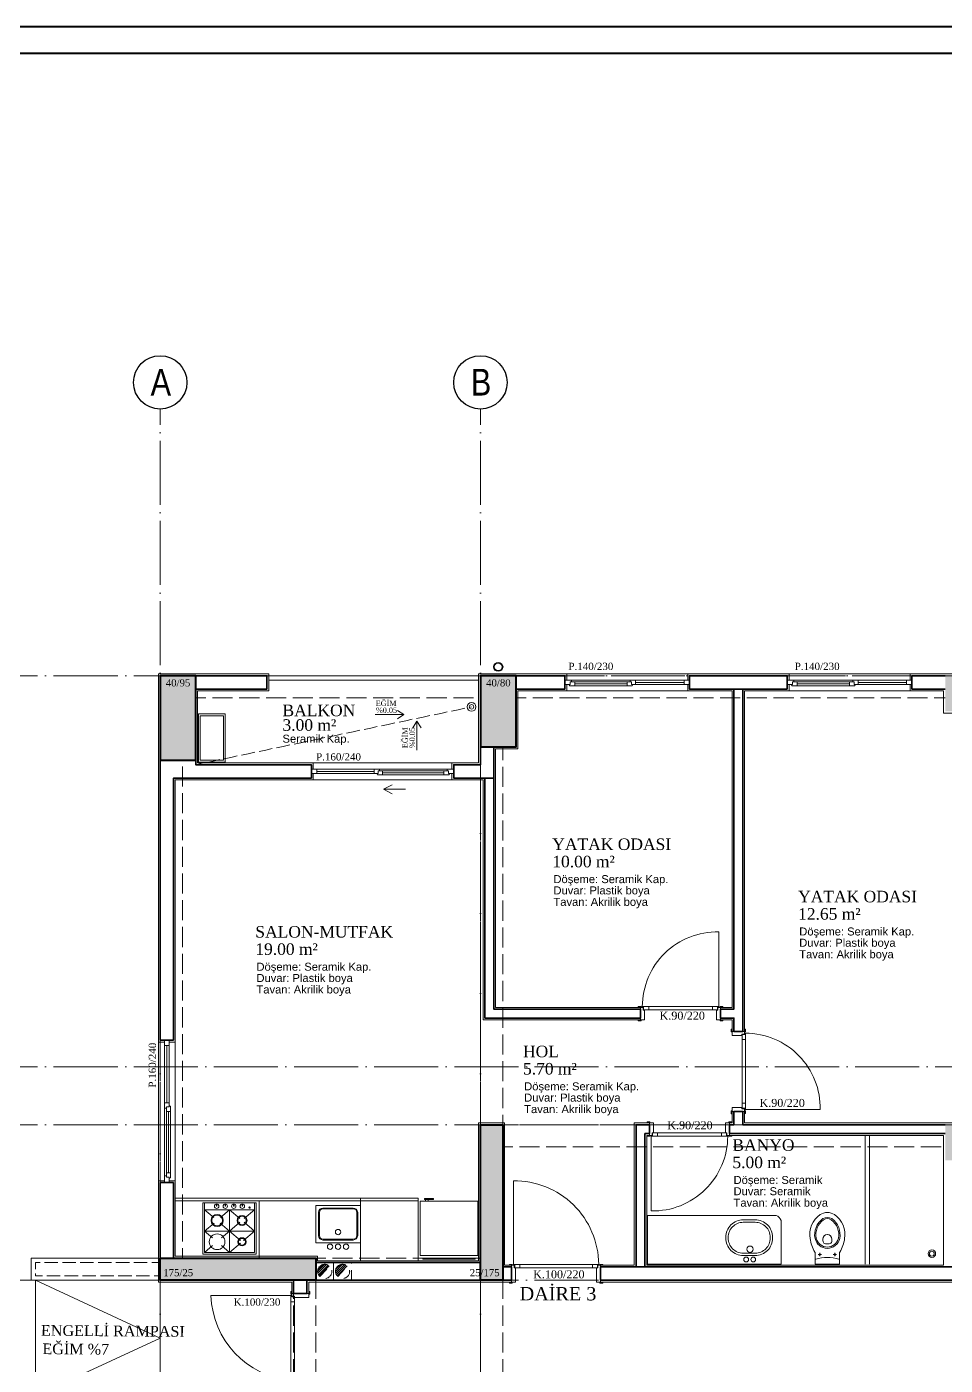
# Model space of a CAD drawing. Header units: millimetres. Extents: x 11587 to 81192, y -36083 to -25300.
# Drawn here: x 25177 to 26209, y -26805 to -25300 of the extents above; entities that cross this region are included whole.
import ezdxf
from ezdxf.enums import TextEntityAlignment as Align

# ---------------------------------------------------------------- set-up
doc = ezdxf.new("R2010")
doc.units = ezdxf.units.MM
doc.linetypes.add('AKS', pattern=[30, 24, -3, 0, -3])
doc.linetypes.add('IZDUSUM1', pattern=[20, 7.5, -5, 7.5, 0])
for name, color, linetype, lineweight in [('rtm-aks balon', 20, 'Continuous', 25), ('rtm-aks balon yazı', 7, 'Continuous', 20), ('rtm-aks yeni', 7, 'AKS', 20), ('rtm-antet-02', 140, 'Continuous', 40), ('rtm-cam', 141, 'Continuous', 9), ('rtm-duv tugla', 22, 'Continuous', 35), ('rtm-izdusum-üst ince', 8, 'IZDUSUM1', 5), ('rtm-kapı-ahsap', 35, 'Continuous', 13), ('rtm-merdiven izdusum', 254, 'IZDUSUM1', 15), ('rtm-merdiven yazı', 7, 'Continuous', 20), ('rtm-mhl-yazı-adı', 150, 'Continuous', 30), ('rtm-mhl-yazı-m2', 7, 'Continuous', 20), ('rtm-mhl-yazı-malzeme', 253, 'Continuous', 13), ('rtm-pen-ahsap', 35, 'Continuous', 13), ('rtm-plan katmanı-04', 33, 'Continuous', 25), ('rtm-plan katmanı-05', 205, 'Continuous', 20), ('rtm-plan katmanı-07', 135, 'Continuous', 9), ('rtm-sembol ok', 7, 'Continuous', 20), ('rtm-sıva', 252, 'Continuous', 15), ('rtm-tarama-betonarme', 51, 'Continuous', 15), ('rtm-tas_betonarme', 50, 'Continuous', 40), ('rtm-tefris vitrifiye', 9, 'Continuous', 9)]:
    doc.layers.add(name, color=color, linetype=linetype, lineweight=lineweight)
doc.styles.add('AKSYAZI', font='ARIALN.TTF')
doc.styles.add('ARIAL', font='times.ttf')
doc.styles.get("Standard").update_dxf_attribs({"font": 'arial.ttf'})
doc.styles.add('VAZ-OLCU', font='times.ttf', dxfattribs={"height": 60})

# ---------------------------------------------------------------- blocks, each defined once
blk = doc.blocks.new('K-100')
at = {"layer": 'rtm-kapı-ahsap'}
for p, q in [((-34308.1, -13702.2), (-34307, -13702.2)), ((-34308.1, -13705.4), (-34308.1, -13702.2)), ((-34307, -13705.4), (-34308.1, -13705.4)), ((-34307, -13702.2), (-34307, -13705.4)), ((-34307, -13709.3), (-34307, -13704.8)), ((-34288, -13704.8), (-34307, -13704.8)), ((-34291, -13709.3), (-34307, -13709.3)), ((-34288, -13707.8), (-34291, -13707.8)), ((-34291, -13707.8), (-34291, -13709.3)), ((-34290.8, -13801.3), (-34290.8, -13708.3)), ((-34290.8, -13708.3), (-34287.9, -13708.3)), ((-34287, -13713.9), (-34290.8, -13713.9)), ((-34288, -13702.3), (-34288, -13705.4)), ((-34287, -13702.3), (-34288, -13702.3)), ((-34288, -13704.8), (-34288, -13707.8)), ((-34288, -13705.4), (-34287, -13705.4)), ((-34288, -13706.8), (-34287, -13706.8)), ((-34287.9, -13708.3), (-34287.9, -13706.8)), ((-34287, -13705.4), (-34287, -13702.3)), ((-34287, -13706.8), (-34287, -13802.8)), ((-34307, -13804.2), (-34308.1, -13804.2)), ((-34308.1, -13804.2), (-34308.1, -13807.3)), ((-34307, -13800.3), (-34307, -13804.8)), ((-34291, -13800.3), (-34307, -13800.3)), ((-34307, -13807.3), (-34307, -13804.2)), ((-34288, -13804.8), (-34307, -13804.8)), ((-34291, -13801.8), (-34291, -13800.3)), ((-34288, -13801.8), (-34291, -13801.8)), ((-34287, -13795.6), (-34290.8, -13795.6)), ((-34290.8, -13801.3), (-34287.9, -13801.3)), ((-34288, -13804.8), (-34288, -13801.8)), ((-34288, -13802.8), (-34287, -13802.8)), ((-34288, -13807.3), (-34288, -13804.2)), ((-34288, -13804.2), (-34287, -13804.2)), ((-34287.9, -13801.3), (-34287.9, -13802.8)), ((-34193, -13802.8), (-34287, -13802.8)), ((-34287, -13804.2), (-34287, -13807.3)), ((-34308.1, -13807.3), (-34307, -13807.3)), ((-34287, -13807.3), (-34288, -13807.3))]:
    blk.add_line(p, q, dxfattribs=at)
at = {"layer": 'rtm-kapı-ahsap', "const_width": 0.392}
blk.add_lwpolyline([(-34287.4, -13803.7, -1), (-34287.4, -13803.1, -1)], format="xyb", close=True, dxfattribs=at)
at = {"layer": 'rtm-kapı-ahsap'}
blk.add_arc((-34287.9, -13801.7), 94.9, 359.3332, 89.4605, dxfattribs=at)
blk = doc.blocks.new('rty')
at = {"layer": 'rtm-kapı-ahsap'}
for p, q in [((-58244.9, -62700.3), (-58243.8, -62700.3)), ((-58244.9, -62703.4), (-58244.9, -62700.3)), ((-58243.8, -62703.4), (-58244.9, -62703.4)), ((-58243.8, -62700.3), (-58243.8, -62703.4)), ((-58243.8, -62707.4), (-58243.8, -62702.9)), ((-58229.8, -62702.9), (-58243.8, -62702.9)), ((-58229.8, -62700.4), (-58229.8, -62703.4)), ((-58228.8, -62700.4), (-58229.8, -62700.4)), ((-58229.8, -62702.9), (-58229.8, -62705.9)), ((-58229.8, -62703.4), (-58228.8, -62703.4)), ((-58228.8, -62703.4), (-58228.8, -62700.4)), ((-58232.8, -62707.4), (-58243.8, -62707.4)), ((-58232.8, -62705.9), (-58232.8, -62707.4)), ((-58229.8, -62705.9), (-58232.8, -62705.9)), ((-58232.6, -62706.4), (-58232.6, -62789.4)), ((-58232.6, -62706.4), (-58229.7, -62706.4)), ((-58228.8, -62712), (-58232.6, -62712)), ((-58229.8, -62704.9), (-58228.8, -62704.9)), ((-58229.7, -62706.4), (-58229.7, -62704.9)), ((-58228.8, -62790.9), (-58228.8, -62704.9)), ((-58144.8, -62704.9), (-58228.8, -62704.9)), ((-58243.8, -62792.3), (-58244.9, -62792.3)), ((-58244.9, -62792.3), (-58244.9, -62795.4)), ((-58243.8, -62788.4), (-58243.8, -62792.9)), ((-58232.8, -62788.4), (-58243.8, -62788.4)), ((-58243.8, -62795.4), (-58243.8, -62792.3)), ((-58229.8, -62792.9), (-58243.8, -62792.9)), ((-58232.8, -62789.9), (-58232.8, -62788.4)), ((-58229.8, -62789.9), (-58232.8, -62789.9)), ((-58228.8, -62783.7), (-58232.6, -62783.7)), ((-58232.6, -62789.4), (-58229.7, -62789.4)), ((-58229.8, -62792.9), (-58229.8, -62789.9)), ((-58229.8, -62790.9), (-58228.8, -62790.9)), ((-58229.8, -62795.4), (-58229.8, -62792.3)), ((-58229.8, -62792.3), (-58228.8, -62792.3)), ((-58229.7, -62789.4), (-58229.7, -62790.9)), ((-58228.8, -62792.3), (-58228.8, -62795.4)), ((-58244.9, -62795.4), (-58243.8, -62795.4)), ((-58228.8, -62795.4), (-58229.8, -62795.4))]:
    blk.add_line(p, q, dxfattribs=at)
at = {"layer": 'rtm-kapı-ahsap', "const_width": 0.392}
blk.add_lwpolyline([(-58229.2, -62703.9, 1), (-58229.2, -62704.5, 1)], format="xyb", close=True, dxfattribs=at)
at = {"layer": 'rtm-kapı-ahsap'}
blk.add_arc((-58229.1, -62706.6), 84.3, 270.2011, 1.1472, dxfattribs=at)

msp = doc.modelspace()

# ---------------------------------------------------------------- hatches: boundary and pattern name
at = {"layer": 'rtm-izdusum-üst ince', "ltscale": 1.5}
h = msp.add_hatch(dxfattribs=at)
h.set_pattern_fill('ANSI31', color=256, scale=0.5, angle=180, style=0)
h.set_pattern_definition([(225, (25955.9866, -26689.5514), (1.122532, -1.122532), [])])
edge = h.paths.add_edge_path()
edge.add_arc((25511.59, -26699.55), 8, 47.23741, 227.23741, ccw=False)
edge.add_line((25517.03, -26693.68), (25506.16, -26705.42))
h = msp.add_hatch(dxfattribs=at)
h.set_pattern_fill('ANSI31', color=256, scale=0.5, angle=180, style=0)
h.set_pattern_definition([(225, (25975.9866, -26689.5514), (1.122532, -1.122532), [])])
edge = h.paths.add_edge_path()
edge.add_arc((25531.59, -26699.55), 8, 47.23741, 227.23741, ccw=False)
edge.add_line((25537.03, -26693.68), (25526.16, -26705.42))
at = {"layer": 'rtm-tarama-betonarme'}
h = msp.add_hatch(dxfattribs=at)
h.set_pattern_fill('ANSI33', color=256, scale=2, style=0)
h.set_pattern_definition([(45, (15039.519, -4888.525), (-8.980256, 8.980256), []), (45, (15048.499, -4888.525), (-8.980256, 8.980256), [6.35, -3.175])])
h.paths.add_polyline_path([(28324.09, -27439.55), (28364.09, -27439.55), (28364.09, -27519.55), (28324.09, -27519.55)])
h.paths.add_polyline_path([(27911.59, -27479.55), (27991.59, -27479.55), (27991.59, -27519.55), (27911.59, -27519.55)])
h.paths.add_polyline_path([(28324.09, -26944.55), (28364.09, -26944.55), (28364.09, -27024.55), (28324.09, -27024.55)])
h.paths.add_polyline_path([(27961.59, -26944.55), (27996.59, -26944.55), (27996.59, -27024.55), (27961.59, -27024.55)])
h.paths.add_polyline_path([(27961.59, -26524.55), (27996.59, -26524.55), (27996.59, -26604.55), (27961.59, -26604.55)])
h.paths.add_polyline_path([(28324.09, -26524.55), (28364.09, -26524.55), (28364.09, -26604.55), (28324.09, -26604.55)])
h.paths.add_polyline_path([(28324.09, -26029.55), (28364.09, -26029.55), (28364.09, -26109.55), (28324.09, -26109.55)])
h.paths.add_polyline_path([(27911.59, -26029.55), (27991.59, -26029.55), (27991.59, -26069.55), (27911.59, -26069.55)])
h.paths.add_polyline_path([(28726.59, -26524.55), (28691.59, -26524.55), (28691.59, -26604.55), (28726.59, -26604.55)])
h.paths.add_polyline_path([(28726.59, -26944.55), (28691.59, -26944.55), (28691.59, -27024.55), (28726.59, -27024.55)])
h.paths.add_polyline_path([(28776.59, -27479.55), (28696.59, -27479.55), (28696.59, -27519.55), (28776.59, -27519.55)])
h.paths.add_polyline_path([(29299.09, -27479.55), (29219.09, -27479.55), (29219.09, -27519.55), (29299.09, -27519.55)])
h.paths.add_polyline_path([(29299.09, -26974.55), (29219.09, -26974.55), (29219.09, -27014.55), (29299.09, -27014.55)])
h.paths.add_polyline_path([(29299.09, -26534.55), (29219.09, -26534.55), (29219.09, -26574.55), (29299.09, -26574.55)])
h.paths.add_polyline_path([(28776.59, -26029.55), (28696.59, -26029.55), (28696.59, -26069.55), (28776.59, -26069.55)])
h.paths.add_polyline_path([(29299.09, -26029.55), (29219.09, -26029.55), (29219.09, -26069.55), (29299.09, -26069.55)])
h.paths.add_polyline_path([(29821.59, -26839.55), (29796.59, -26839.55), (29796.59, -27014.55), (29821.59, -27014.55)])
h.paths.add_polyline_path([(29821.59, -26534.55), (29796.59, -26534.55), (29796.59, -26709.55), (29821.59, -26709.55)])
h.paths.add_polyline_path([(30181.59, -26839.55), (30006.59, -26839.55), (30006.59, -26864.55), (30181.59, -26864.55)])
h.paths.add_polyline_path([(30181.59, -26684.55), (30006.59, -26684.55), (30006.59, -26709.55), (30181.59, -26709.55)])
h.paths.add_polyline_path([(29821.59, -26109.55), (29781.59, -26109.55), (29781.59, -26029.55), (29821.59, -26029.55)])
h.paths.add_polyline_path([(30181.59, -26124.55), (30141.59, -26124.55), (30141.59, -26029.55), (30181.59, -26029.55)])
h.paths.add_polyline_path([(29821.59, -27439.55), (29781.59, -27439.55), (29781.59, -27519.55), (29821.59, -27519.55)])
h.paths.add_polyline_path([(30181.59, -27424.55), (30141.59, -27424.55), (30141.59, -27519.55), (30181.59, -27519.55)])
h.paths.add_polyline_path([(27421.59, -27439.55), (27461.59, -27439.55), (27461.59, -27519.55), (27421.59, -27519.55)])
h.paths.add_polyline_path([(27131.59, -27439.55), (27171.59, -27439.55), (27171.59, -27519.55), (27131.59, -27519.55)])
h.paths.add_polyline_path([(27421.59, -26029.55), (27501.59, -26029.55), (27501.59, -26069.55), (27421.59, -26069.55)])
h.paths.add_polyline_path([(27091.59, -26029.55), (27171.59, -26029.55), (27171.59, -26069.55), (27091.59, -26069.55)])
h.paths.add_polyline_path([(26781.59, -26524.55), (26816.59, -26524.55), (26816.59, -26604.55), (26781.59, -26604.55)])
h.paths.add_polyline_path([(26781.59, -26944.55), (26816.59, -26944.55), (26816.59, -27024.55), (26781.59, -27024.55)])
h.paths.add_polyline_path([(26731.59, -27479.55), (26811.59, -27479.55), (26811.59, -27519.55), (26731.59, -27519.55)])
h.paths.add_polyline_path([(26209.09, -27479.55), (26289.09, -27479.55), (26289.09, -27519.55), (26209.09, -27519.55)])
h.paths.add_polyline_path([(26209.09, -26974.55), (26289.09, -26974.55), (26289.09, -27014.55), (26209.09, -27014.55)])
h.paths.add_polyline_path([(26209.09, -26534.55), (26289.09, -26534.55), (26289.09, -26574.55), (26209.09, -26574.55)])
h.paths.add_polyline_path([(26731.59, -26029.55), (26811.59, -26029.55), (26811.59, -26069.55), (26731.59, -26069.55)])
h.paths.add_polyline_path([(26209.09, -26029.55), (26289.09, -26029.55), (26289.09, -26069.55), (26209.09, -26069.55)])
h.paths.add_polyline_path([(25686.59, -26839.55), (25711.59, -26839.55), (25711.59, -27014.55), (25686.59, -27014.55)])
h.paths.add_polyline_path([(25686.59, -26534.55), (25711.59, -26534.55), (25711.59, -26709.55), (25686.59, -26709.55)])
h.paths.add_polyline_path([(25326.59, -26839.55), (25501.59, -26839.55), (25501.59, -26864.55), (25326.59, -26864.55)])
h.paths.add_polyline_path([(25326.59, -26684.55), (25501.59, -26684.55), (25501.59, -26709.55), (25326.59, -26709.55)])
h.paths.add_polyline_path([(25686.59, -26109.55), (25726.59, -26109.55), (25726.59, -26029.55), (25686.59, -26029.55)])
h.paths.add_polyline_path([(25326.59, -26124.55), (25366.59, -26124.55), (25366.59, -26029.55), (25326.59, -26029.55)])
h.paths.add_polyline_path([(25686.59, -27439.55), (25726.59, -27439.55), (25726.59, -27519.55), (25686.59, -27519.55)])
h.paths.add_polyline_path([(25326.59, -27424.55), (25366.59, -27424.55), (25366.59, -27519.55), (25326.59, -27519.55)])

# ---------------------------------------------------------------- linework, layer by layer
at = {"layer": 'rtm-aks balon'}
for centre in [(25326.59, -25699.55), (25686.59, -25699.55)]:
    msp.add_circle(centre, 30, dxfattribs=at)
at = {"layer": 'rtm-aks yeni', "ltscale": 3}
for p, q in [((25326.59, -27819.55), (25326.59, -25729.55)), ((25686.59, -27819.55), (25686.59, -25729.55)), ((25026.59, -26029.55), (30481.59, -26029.55)), ((25026.59, -26469.55), (30481.59, -26469.55)), ((25026.59, -26534.55), (30481.59, -26534.55)), ((25026.59, -26709.55), (30481.59, -26709.55))]:
    msp.add_line(p, q, dxfattribs=at)
at = {"layer": 'rtm-antet-02'}
msp.add_lwpolyline([(24671.59, -25299.55), (24671.59, -28299.55), (30726.59, -28299.55), (30726.59, -25299.55), (24671.59, -25299.55)], dxfattribs=at)
msp.add_lwpolyline([(24701.59, -25329.55), (24701.59, -28269.55), (30696.59, -28269.55), (30696.59, -25329.55)], close=True, dxfattribs=at)
at = {"layer": 'rtm-cam'}
for p, q in [((25792.59, -26038.8), (25851.59, -26038.8)), ((25861.09, -26037.05), (25915.59, -26037.05)), ((26042.59, -26038.8), (26101.59, -26038.8)), ((26111.09, -26037.05), (26165.59, -26037.05)), ((25567.09, -26137.05), (25502.59, -26137.05)), ((25645.59, -26138.8), (25576.59, -26138.8)), ((25334.09, -26510.05), (25334.09, -26445.55)), ((25335.84, -26588.55), (25335.84, -26519.55))]:
    msp.add_line(p, q, dxfattribs=at)
at = {"layer": 'rtm-duv tugla'}
for points in [[(25366.59, -26029.55), (25446.59, -26029.55), (25446.59, -26044.55), (25366.59, -26044.55)], [(25726.59, -26044.55), (25781.59, -26044.55), (25781.59, -26029.55), (25726.59, -26029.55)], [(25781.59, -26044.55), (25781.59, -26029.55)], [(26209.09, -26029.55), (26171.59, -26029.55), (26171.59, -26044.55), (26209.09, -26044.55)], [(25971.59, -26044.55), (25971.59, -26404.55), (25956.59, -26404.55), (25956.59, -26414.55), (25971.59, -26414.55), (25971.59, -26429.55), (25981.59, -26429.55), (25981.59, -26044.55)], [(25686.59, -26109.55), (25686.59, -26129.55), (25656.59, -26129.55), (25656.59, -26144.55), (25701.59, -26144.55), (25701.59, -26109.55)], [(25326.59, -26124.55), (25326.59, -26439.55)], [(25366.59, -26124.55), (25366.59, -26129.55), (25496.59, -26129.55), (25496.59, -26144.55), (25341.59, -26144.55), (25341.59, -26439.55)], [(25701.59, -26144.55), (25701.59, -26404.55), (25866.59, -26404.55), (25866.59, -26414.55), (25691.59, -26414.55), (25691.59, -26144.55)], [(25326.59, -26439.55), (25341.59, -26439.55)], [(26209.09, -26534.55), (25981.59, -26534.55), (25981.59, -26519.55), (25971.59, -26519.55), (25971.59, -26534.55), (25966.59, -26534.55), (25966.59, -26544.55), (26209.09, -26544.55)], [(25871.59, -26694.55), (25871.59, -26544.55), (25876.59, -26544.55), (25876.59, -26534.55), (25861.59, -26534.55), (25861.59, -26694.55)], [(25326.59, -26599.55), (25341.59, -26599.55)], [(25326.59, -26599.55), (25326.59, -26684.55)], [(25341.59, -26599.55), (25341.59, -26684.55)], [(25501.59, -26689.55), (25686.59, -26689.55)], [(25711.59, -26694.55), (25721.59, -26694.55)], [(25721.59, -26694.55), (25721.59, -26709.55)], [(25821.59, -26694.55), (26676.59, -26694.55)], [(25821.59, -26694.55), (25821.59, -26709.55)], [(25491.59, -26709.55), (25491.59, -26724.55), (25476.59, -26724.55), (25476.59, -26709.55)], [(25501.59, -26709.55), (25686.59, -26709.55)], [(25711.59, -26709.55), (25721.59, -26709.55)], [(25821.59, -26709.55), (26676.59, -26709.55)]]:
    msp.add_lwpolyline(points, dxfattribs=at)
msp.add_lwpolyline([(26031.59, -26044.55), (26031.59, -26029.55), (25921.59, -26029.55), (25921.59, -26044.55)], close=True, dxfattribs=at)
at = {"layer": 'rtm-izdusum-üst ince', "ltscale": 1.5}
for points in [[(25366.59, -26029.55), (25686.59, -26029.55)], [(25724.52, -26029.55), (26209.09, -26029.55)], [(25366.59, -26054.55), (25686.59, -26054.55)], [(25726.59, -26054.55), (26209.09, -26054.55)], [(25686.59, -26534.55), (25686.59, -26109.55)], [(25711.59, -26534.55), (25711.59, -26109.55)], [(25326.59, -26684.55), (25326.59, -26124.55)], [(25351.59, -26684.55), (25351.59, -26124.55)], [(25711.59, -26534.55), (26209.09, -26534.55)], [(25711.59, -26559.55), (26209.09, -26559.55)], [(25501.59, -26684.55), (25686.59, -26684.55)], [(25501.59, -26689.55), (25501.59, -26709.55), (25521.59, -26709.55), (25521.59, -26689.55), (25501.59, -26689.55)], [(25521.59, -26689.55), (25521.59, -26709.55), (25541.59, -26709.55), (25541.59, -26689.55), (25521.59, -26689.55)], [(25506.16, -26705.42), (25517.03, -26693.68)], [(25526.16, -26705.42), (25537.03, -26693.68)], [(25476.59, -26839.55), (25476.59, -26709.55)], [(25501.59, -26839.55), (25501.59, -26709.55)], [(25686.59, -26839.55), (25686.59, -26709.55)], [(25711.59, -26839.55), (25711.59, -26709.55)]]:
    msp.add_lwpolyline(points, dxfattribs=at)
at = {"layer": 'rtm-izdusum-üst ince'}
msp.add_lwpolyline([(25366.59, -26129.55), (25676.59, -26064.55)], dxfattribs=at)
at = {"layer": 'rtm-izdusum-üst ince', "ltscale": 1.5}
for centre in [(25511.59, -26699.55), (25531.59, -26699.55)]:
    msp.add_circle(centre, 8, dxfattribs=at)
at = {"layer": 'rtm-kapı-ahsap'}
for p, q in [((25473.62, -26725.12), (25473.62, -26722.05)), ((25473.62, -26722.05), (25474.59, -26722.05)), ((25474.59, -26722.05), (25474.59, -26725.12)), ((25494.74, -26722), (25493.59, -26722)), ((25493.59, -26722), (25493.59, -26725.12)), ((25494.74, -26725.12), (25494.74, -26722)), ((25383.61, -26726.56), (25473.59, -26726.56)), ((25473.59, -26822.55), (25473.59, -26726.56)), ((25474.59, -26726.56), (25473.59, -26726.56)), ((25473.59, -26733.7), (25477.46, -26733.7)), ((25474.59, -26725.12), (25473.62, -26725.12)), ((25474.54, -26728.07), (25474.54, -26726.56)), ((25477.46, -26728.07), (25474.54, -26728.07)), ((25474.59, -26724.55), (25493.59, -26724.55)), ((25474.59, -26724.55), (25474.59, -26727.55)), ((25474.59, -26727.55), (25477.59, -26727.55)), ((25477.46, -26728.07), (25477.46, -26821.03)), ((25477.59, -26727.55), (25477.59, -26729.05)), ((25477.59, -26729.05), (25493.59, -26729.05)), ((25493.59, -26729.05), (25493.59, -26724.55)), ((25493.59, -26725.12), (25494.74, -26725.12))]:
    msp.add_line(p, q, dxfattribs=at)
at = {"layer": 'rtm-kapı-ahsap', "const_width": 0.392}
msp.add_lwpolyline([(25474.01, -26725.62, -1), (25474.01, -26726.23, -1)], format="xyb", close=True, dxfattribs=at)
at = {"layer": 'rtm-kapı-ahsap'}
msp.add_arc((25483.67, -26722.93), 100.13, 182.07712, 264.22723, dxfattribs=at)
at = {"layer": 'rtm-merdiven izdusum'}
msp.add_lwpolyline([(25324.59, -26689.55), (25186.59, -26689.55), (25186.59, -26704.55), (25324.59, -26704.55)], dxfattribs=at)
at = {"layer": 'rtm-pen-ahsap'}
for p, q in [((25789.09, -26034.55), (25781.59, -26034.55)), ((25781.59, -26039.55), (25787.59, -26039.55)), ((25786.96, -26041.05), (25792.59, -26041.05)), ((25787.59, -26036.55), (25792.59, -26036.55)), ((25787.59, -26036.55), (25787.59, -26039.55)), ((25789.09, -26034.55), (25789.09, -26036.55)), ((25851.59, -26036.55), (25792.59, -26036.55)), ((25792.59, -26036.55), (25792.59, -26041.05)), ((25851.59, -26041.05), (25792.59, -26041.05)), ((25856.59, -26036.55), (25851.59, -26036.55)), ((25851.59, -26036.55), (25851.59, -26041.05)), ((25857.23, -26041.05), (25851.59, -26041.05)), ((25862.59, -26034.55), (25855.09, -26034.55)), ((25855.09, -26036.55), (25855.09, -26034.55)), ((25856.59, -26036.55), (25856.59, -26039.55)), ((25856.59, -26039.55), (25861.09, -26039.55)), ((25861.09, -26034.55), (25861.09, -26039.55)), ((25910.59, -26039.55), (25861.09, -26039.55)), ((25862.59, -26034.55), (25921.59, -26034.55)), ((25910.59, -26039.55), (25916.23, -26039.55)), ((25915.59, -26034.55), (25915.59, -26039.55)), ((25921.59, -26039.55), (25915.59, -26039.55)), ((26039.09, -26034.55), (26031.59, -26034.55)), ((26031.59, -26039.55), (26037.59, -26039.55)), ((26036.96, -26041.05), (26042.59, -26041.05)), ((26037.59, -26036.55), (26042.59, -26036.55)), ((26037.59, -26036.55), (26037.59, -26039.55)), ((26039.09, -26034.55), (26039.09, -26036.55)), ((26101.59, -26036.55), (26042.59, -26036.55)), ((26042.59, -26036.55), (26042.59, -26041.05)), ((26101.59, -26041.05), (26042.59, -26041.05)), ((26106.59, -26036.55), (26101.59, -26036.55)), ((26101.59, -26036.55), (26101.59, -26041.05)), ((26107.23, -26041.05), (26101.59, -26041.05)), ((26112.59, -26034.55), (26105.09, -26034.55)), ((26105.09, -26036.55), (26105.09, -26034.55)), ((26106.59, -26036.55), (26106.59, -26039.55)), ((26106.59, -26039.55), (26111.09, -26039.55)), ((26111.09, -26034.55), (26111.09, -26039.55)), ((26160.59, -26039.55), (26111.09, -26039.55)), ((26112.59, -26034.55), (26171.59, -26034.55)), ((26160.59, -26039.55), (26166.23, -26039.55)), ((26165.59, -26034.55), (26165.59, -26039.55)), ((26171.59, -26039.55), (26165.59, -26039.55)), ((25565.59, -26134.55), (25496.59, -26134.55)), ((25502.59, -26134.55), (25502.59, -26139.55)), ((25565.59, -26134.55), (25573.09, -26134.55)), ((25567.09, -26134.55), (25567.09, -26139.55)), ((25573.09, -26136.55), (25573.09, -26134.55)), ((25649.09, -26134.55), (25649.09, -26136.55)), ((25649.09, -26134.55), (25656.59, -26134.55)), ((25496.59, -26139.55), (25502.59, -26139.55)), ((25507.59, -26139.55), (25501.96, -26139.55)), ((25507.59, -26139.55), (25567.09, -26139.55)), ((25571.59, -26139.55), (25567.09, -26139.55)), ((25570.96, -26141.05), (25576.59, -26141.05)), ((25571.59, -26136.55), (25576.59, -26136.55)), ((25571.59, -26136.55), (25571.59, -26139.55)), ((25576.59, -26136.55), (25645.59, -26136.55)), ((25576.59, -26136.55), (25576.59, -26141.05)), ((25576.59, -26141.05), (25645.59, -26141.05)), ((25650.59, -26136.55), (25645.59, -26136.55)), ((25645.59, -26136.55), (25645.59, -26141.05)), ((25651.23, -26141.05), (25645.59, -26141.05)), ((25650.59, -26136.55), (25650.59, -26139.55)), ((25656.59, -26139.55), (25650.59, -26139.55)), ((25331.59, -26508.55), (25331.59, -26439.55)), ((25331.59, -26445.55), (25336.59, -26445.55)), ((25336.59, -26439.55), (25336.59, -26445.55)), ((25336.59, -26450.55), (25336.59, -26444.92)), ((25336.59, -26450.55), (25336.59, -26510.05)), ((25331.59, -26508.55), (25331.59, -26516.05)), ((25331.59, -26510.05), (25336.59, -26510.05)), ((25336.59, -26514.55), (25336.59, -26510.05)), ((25333.59, -26516.05), (25331.59, -26516.05)), ((25333.59, -26514.55), (25333.59, -26519.55)), ((25333.59, -26514.55), (25336.59, -26514.55)), ((25333.59, -26519.55), (25333.59, -26588.55)), ((25333.59, -26519.55), (25338.09, -26519.55)), ((25338.09, -26513.92), (25338.09, -26519.55)), ((25338.09, -26519.55), (25338.09, -26588.55)), ((25331.59, -26592.05), (25333.59, -26592.05)), ((25331.59, -26592.05), (25331.59, -26599.55)), ((25333.59, -26593.55), (25333.59, -26588.55)), ((25333.59, -26588.55), (25338.09, -26588.55)), ((25333.59, -26593.55), (25336.59, -26593.55)), ((25336.59, -26599.55), (25336.59, -26593.55)), ((25338.09, -26594.18), (25338.09, -26588.55))]:
    msp.add_line(p, q, dxfattribs=at)
for points in [[(25786.96, -26041.05), (25786.09, -26039.55)], [(25857.23, -26041.05), (25858.1, -26039.55)], [(26036.96, -26041.05), (26036.09, -26039.55)], [(26107.23, -26041.05), (26108.1, -26039.55)], [(25570.96, -26141.05), (25570.09, -26139.55)], [(25651.23, -26141.05), (25652.1, -26139.55)], [(25338.09, -26513.92), (25336.59, -26513.05)], [(25338.09, -26594.18), (25336.59, -26595.05)]]:
    msp.add_lwpolyline(points, dxfattribs=at)
at = {"layer": 'rtm-plan katmanı-04'}
for radius in [5, 4.5]:
    msp.add_circle((25706.59, -26019.55), radius, dxfattribs=at)
at = {"layer": 'rtm-plan katmanı-05'}
for points in [[(25683.59, -26029.55), (25449.59, -26029.55)], [(25683.59, -26034.55), (25449.59, -26034.55)], [(25324.59, -26684.55), (25181.59, -26684.55), (25181.59, -26709.55), (25324.59, -26709.55)], [(25186.59, -26709.55), (25326.59, -26774.55), (25186.59, -26839.55)], [(25186.59, -26709.55), (25186.59, -26839.55)], [(25326.59, -26709.55), (25326.59, -26839.55)]]:
    msp.add_lwpolyline(points, dxfattribs=at)
at = {"layer": 'rtm-plan katmanı-05', "ltscale": 0.6}
for points in [[(25919.59, -26027.55), (25783.59, -26027.55)], [(26169.59, -26027.55), (26033.59, -26027.55)], [(25919.59, -26046.55), (25783.59, -26046.55)], [(26169.59, -26046.55), (26033.59, -26046.55)], [(25498.59, -26127.55), (25654.59, -26127.55)], [(25498.59, -26146.55), (25654.59, -26146.55)], [(25324.59, -26441.55), (25324.59, -26597.55)], [(25343.59, -26441.55), (25343.59, -26597.55)]]:
    msp.add_lwpolyline(points, dxfattribs=at)
at = {"layer": 'rtm-plan katmanı-05'}
for radius in [5, 2.5]:
    msp.add_circle((25676.59, -26064.55), radius, dxfattribs=at)
at = {"layer": 'rtm-plan katmanı-07'}
for points in [[(25855.09, -26034.55), (25789.09, -26034.55)], [(26105.09, -26034.55), (26039.09, -26034.55)], [(25573.09, -26134.55), (25649.09, -26134.55)], [(25331.59, -26516.05), (25331.59, -26592.05)]]:
    msp.add_lwpolyline(points, dxfattribs=at)
at = {"layer": 'rtm-sembol ok'}
for points in [[(25568.32, -26073.17), (25600.65, -26073.17)], [(25600.65, -26073.17), (25593.25, -26068.5)], [(25600.65, -26073.17), (25593.25, -26077.84)], [(25615.17, -26080.78), (25610.5, -26088.18)], [(25615.17, -26113.1), (25615.17, -26080.78)], [(25615.17, -26080.78), (25619.83, -26088.18)], [(25577.44, -26157.24), (25587.44, -26152.24)], [(25602.44, -26157.24), (25577.44, -26157.24)], [(25577.44, -26157.24), (25587.44, -26162.24)]]:
    msp.add_lwpolyline(points, dxfattribs=at)
at = {"layer": 'rtm-sıva'}
for points in [[(25498.59, -26134.55), (25498.59, -26127.55), (25368.59, -26127.55), (25368.59, -26046.55), (25448.59, -26046.55), (25448.59, -26027.55), (25324.59, -26027.55), (25324.59, -26441.55)], [(25783.59, -26034.55), (25783.59, -26027.55), (25684.59, -26027.55), (25684.59, -26127.55), (25654.59, -26127.55), (25654.59, -26134.55)], [(26033.59, -26034.55), (26033.59, -26027.55), (25919.59, -26027.55), (25919.59, -26034.55)], [(26169.59, -26034.55), (26169.59, -26027.55), (26328.59, -26027.55), (26328.59, -26034.55)], [(25783.59, -26039.55), (25783.59, -26046.55), (25728.59, -26046.55), (25728.59, -26111.55), (25703.59, -26111.55), (25703.59, -26402.55), (25866.59, -26402.55)], [(25956.59, -26402.55), (25969.59, -26402.55), (25969.59, -26046.55), (25919.59, -26046.55), (25919.59, -26039.55)], [(25983.59, -26519.55), (25983.59, -26532.55), (26239.59, -26532.55), (26239.59, -26071.55), (26207.09, -26071.55), (26207.09, -26046.55), (26169.59, -26046.55), (26169.59, -26039.55)], [(26033.59, -26039.55), (26033.59, -26046.55), (25983.59, -26046.55), (25983.59, -26429.55)], [(25498.59, -26139.55), (25498.59, -26146.55), (25343.59, -26146.55), (25343.59, -26441.55)], [(25866.59, -26416.55), (25689.59, -26416.55), (25689.59, -26146.55), (25654.59, -26146.55), (25654.59, -26139.55)], [(25969.59, -26429.55), (25969.59, -26416.55), (25956.59, -26416.55)], [(25324.59, -26441.55), (25331.59, -26441.55)], [(25336.59, -26441.55), (25343.59, -26441.55)], [(25969.59, -26519.55), (25969.59, -26532.55), (25966.59, -26532.55)], [(25343.59, -26597.55), (25343.59, -26682.55), (25503.59, -26682.55), (25503.59, -26687.55), (25684.59, -26687.55), (25684.59, -26532.55), (25713.59, -26532.55), (25713.59, -26692.55), (25721.59, -26692.55)], [(25821.59, -26692.55), (25859.59, -26692.55), (25859.59, -26532.55), (25876.59, -26532.55)], [(25876.59, -26546.55), (25873.59, -26546.55), (25873.59, -26692.55), (26207.09, -26692.55), (26207.09, -26546.55), (25966.59, -26546.55)], [(25324.59, -26597.55), (25331.59, -26597.55)], [(25324.59, -26597.55), (25324.59, -26711.55), (25474.59, -26711.55), (25474.59, -26724.55)], [(25336.59, -26597.55), (25343.59, -26597.55)], [(25721.59, -26711.55), (25493.59, -26711.55), (25493.59, -26724.55)], [(25821.59, -26711.55), (26676.59, -26711.55)]]:
    msp.add_lwpolyline(points, dxfattribs=at)
at = {"layer": 'rtm-tas_betonarme'}
for points in [[(25326.59, -26124.55), (25366.59, -26124.55), (25366.59, -26029.55), (25326.59, -26029.55)], [(25686.59, -26109.55), (25726.59, -26109.55), (25726.59, -26029.55), (25686.59, -26029.55)], [(25686.59, -26534.55), (25711.59, -26534.55), (25711.59, -26709.55), (25686.59, -26709.55)], [(25326.59, -26684.55), (25501.59, -26684.55), (25501.59, -26709.55), (25326.59, -26709.55)]]:
    msp.add_lwpolyline(points, close=True, dxfattribs=at)
at = {"layer": 'rtm-tefris vitrifiye'}
for p, q in [((25616.59, -26617.21), (25343.59, -26617.21)), ((25434.57, -26622.21), (25374.57, -26622.21)), ((25376.57, -26630.21), (25376.57, -26622.21)), ((25386.79, -26638.97), (25376.57, -26630.21)), ((25432.57, -26630.21), (25376.57, -26630.21)), ((25376.57, -26678.21), (25376.57, -26630.21)), ((25389.85, -26623.72), (25389.85, -26626.19)), ((25389.85, -26626.19), (25390.39, -26626.19)), ((25390.39, -26626.19), (25390.39, -26623.72)), ((25394.28, -26639.03), (25404.57, -26630.21)), ((25399.44, -26623.72), (25399.44, -26626.19)), ((25399.44, -26626.19), (25399.98, -26626.19)), ((25399.98, -26626.19), (25399.98, -26623.72)), ((25415.94, -26639.95), (25404.57, -26630.21)), ((25404.57, -26678.21), (25404.57, -26630.21)), ((25409.02, -26623.72), (25409.02, -26626.19)), ((25409.02, -26626.19), (25409.56, -26626.19)), ((25409.56, -26626.19), (25409.56, -26623.72)), ((25418.61, -26623.72), (25418.61, -26626.19)), ((25418.61, -26626.19), (25419.15, -26626.19)), ((25419.15, -26626.19), (25419.15, -26623.72)), ((25421.05, -26640.09), (25432.57, -26630.21)), ((25432.57, -26678.21), (25432.57, -26622.21)), ((25434.57, -26680.21), (25434.57, -26622.21)), ((25501.59, -26625.21), (25501.59, -26667.21)), ((25501.59, -26625.21), (25551.59, -26625.21)), ((25509.59, -26628.21), (25543.59, -26628.21)), ((25509.59, -26629.21), (25543.59, -26629.21)), ((25551.59, -26625.21), (25551.59, -26667.21)), ((25618.69, -26681.7), (25618.69, -26620.7)), ((25623.69, -26617.7), (25623.69, -26618.7)), ((25633.69, -26617.7), (25623.69, -26617.7)), ((25623.69, -26618.7), (25633.69, -26618.7)), ((25624.69, -26620.7), (25624.69, -26618.7)), ((25627.69, -26620.7), (25627.69, -26618.7)), ((25633.69, -26618.7), (25633.69, -26617.7)), ((25683.69, -26620.7), (25683.69, -26681.7)), ((25376.57, -26654.21), (25387.19, -26645.1)), ((25404.57, -26654.21), (25394.11, -26645.25)), ((25404.57, -26654.21), (25416.27, -26644.18)), ((25432.57, -26654.21), (25420.88, -26644.19)), ((25504.59, -26633.21), (25504.59, -26659.21)), ((25505.59, -26633.21), (25505.59, -26659.21)), ((25547.59, -26633.21), (25547.59, -26659.21)), ((25548.59, -26633.21), (25548.59, -26659.21)), ((25376.57, -26654.21), (25385.54, -26661.89)), ((25432.57, -26654.21), (25376.57, -26654.21)), ((25395.6, -26661.89), (25404.57, -26654.21)), ((25404.57, -26654.21), (25416.8, -26664.69)), ((25420.16, -26664.85), (25432.57, -26654.21)), ((25385.54, -26670.52), (25376.57, -26678.21)), ((25404.57, -26678.21), (25395.6, -26670.52)), ((25416.76, -26667.76), (25404.57, -26678.21)), ((25551.59, -26667.21), (25501.59, -26667.21)), ((25543.59, -26663.21), (25509.59, -26663.21)), ((25543.59, -26664.21), (25509.59, -26664.21)), ((26074.43, -26668.45), (26078.76, -26668.45)), ((25434.57, -26680.21), (25374.57, -26680.21)), ((25432.57, -26678.21), (25376.57, -26678.21)), ((25683.69, -26681.7), (25618.69, -26681.7)), ((25680.69, -26684.7), (25621.69, -26684.7)), ((25621.69, -26684.7), (25621.69, -26685.7)), ((25621.69, -26685.7), (25680.69, -26685.7)), ((25680.69, -26685.7), (25680.69, -26684.7)), ((26062.85, -26678.96), (26062.85, -26691.55)), ((26090.34, -26691.55), (26062.85, -26691.55)), ((26066.23, -26680.55), (26070.14, -26680.55)), ((26068.07, -26682.43), (26068.07, -26678.72)), ((26086.96, -26680.55), (26083.05, -26680.55)), ((26085.12, -26682.43), (26085.12, -26678.72)), ((26090.34, -26678.96), (26090.34, -26691.55))]:
    msp.add_line(p, q, dxfattribs=at)
for points in [[(25369.59, -26072.55), (25399.59, -26072.55), (25399.59, -26126.55), (25369.59, -26126.55)], [(25371.59, -26074.55), (25397.59, -26074.55), (25397.59, -26124.55), (25371.59, -26124.55)]]:
    msp.add_lwpolyline(points, close=True, dxfattribs=at)
for points in [[(26119.09, -26691.55), (26119.09, -26547.55)], [(26124.09, -26691.55), (26124.09, -26547.55)], [(25551.59, -26617.21), (25551.59, -26687.55)], [(25616.59, -26617.21), (25616.59, -26687.55)], [(25616.59, -26620.21), (25343.59, -26620.21)], [(25374.57, -26680.21), (25374.57, -26622.21)], [(25437.98, -26684.55), (25437.98, -26620.21)], [(25618.69, -26620.7), (25683.69, -26620.7)]]:
    msp.add_lwpolyline(points, dxfattribs=at)
for points in [[(25874.59, -26636.55), (26019.01, -26636.55, -0.2032744), (26024.59, -26642.13), (26024.59, -26691.55), (25874.59, -26691.55), (25874.59, -26636.55)], [(26015.06, -26661.19), (26015.06, -26662.08, -0.4142136), (25995.46, -26681.68), (25982.07, -26681.68, -0.4142136), (25962.47, -26662.08), (25962.47, -26661.19, -0.4142136), (25982.07, -26641.58), (25995.46, -26641.58, -0.4142136)], [(26012.39, -26661.19), (26012.39, -26662.08, -0.4142136), (25995.46, -26679.01), (25982.07, -26679.01, -0.4142136), (25965.14, -26662.08), (25965.14, -26661.19, -0.4142136), (25982.07, -26644.26), (25995.46, -26644.26, -0.4142136)]]:
    msp.add_lwpolyline(points, format="xyb", close=True, dxfattribs=at)
for centre, radius in [((25390.12, -26626.21), 2.5), ((25399.71, -26626.21), 2.5), ((25409.29, -26626.21), 2.5), ((25418.88, -26626.21), 2.5), ((25427.15, -26627.78), 0.75), ((25390.57, -26642.21), 6.84), ((25390.57, -26642.21), 6.05), ((25418.57, -26642.21), 5.63), ((25418.57, -26642.21), 4.84), ((25390.57, -26666.21), 8.84), ((25418.57, -26666.21), 4.63), ((25418.57, -26666.21), 3.84), ((25526.59, -26655.21), 3), ((25517.59, -26671.71), 3), ((25526.59, -26671.71), 3), ((25535.59, -26671.71), 3), ((25989.59, -26674.55), 3.56), ((26194.09, -26679.55), 4.25), ((26194.09, -26679.55), 2.75), ((25985.32, -26686.13), 2.67), ((25993.33, -26686.13), 2.67), ((26068.07, -26680.55), 0.825), ((26085.12, -26680.55), 0.825)]:
    msp.add_circle(centre, radius, dxfattribs=at)
for centre, radius, start, end in [((25509.59, -26633.21), 5, 90, 180), ((25509.59, -26633.21), 4, 90, 180), ((25543.59, -26633.21), 5, 0, 90), ((25543.59, -26633.21), 4, 0, 90), ((26084.29, -26658.17), 27.5, 124.90445, 189.49177), ((26084.29, -26658.17), 22, 125.18852, 191.4306), ((26084.29, -26658.17), 20.57, 125.18852, 191.4306), ((26076.59, -26648.1), 14.85, 57.23949, 122.76051), ((26076.59, -26648.1), 9.35, 57.83247, 122.16749), ((26076.59, -26648.1), 7.92, 57.83247, 122.16749), ((26068.89, -26658.17), 20.57, 348.5694, 54.81148), ((26068.89, -26658.17), 22, 348.5694, 54.81148), ((26068.89, -26658.17), 27.5, 350.50823, 55.09555), ((25509.59, -26659.21), 5, 180, 270), ((25509.59, -26659.21), 4, 180, 270), ((25543.59, -26659.21), 4, 270, 0), ((25543.59, -26659.21), 5, 270, 0), ((26100.63, -26655.8), 44, 188.76392, 210.09462), ((26076.67, -26659.32), 14.3, 192.81214, 269.7338), ((26076.67, -26659.32), 12.87, 192.81214, 269.7338), ((26076.57, -26663.23), 5.11, 90.26223, 180), ((26076.52, -26659.32), 12.87, 270.2662, 347.18786), ((26076.52, -26659.32), 14.3, 270.2662, 347.18786), ((26076.62, -26663.23), 5.12, 0, 89.73777), ((26052.56, -26655.8), 44, 329.90538, 351.23608), ((26084.4, -26663.55), 12.95, 176.68797, 192.17308), ((26074.43, -26665.7), 2.75, 192.17308, 270), ((26078.76, -26665.7), 2.75, 270, 347.82692), ((26068.79, -26663.55), 12.95, 347.82692, 3.31203), ((26060.65, -26678.96), 2.2, 0, 30.09462), ((26076.59, -26727.74), 44, 72.84729, 107.15268), ((26092.54, -26678.96), 2.2, 149.90538, 180)]:
    msp.add_arc(centre, radius, start, end, dxfattribs=at)

# ---------------------------------------------------------------- block references
at = {"layer": 'rtm-kapı-ahsap', "xscale": -1}
for name, p, rotation in [('rty', (88659.46, 31827.23), 270), ('rty', (84213.38, -89222.42), 180), ('rty', (-36826.28, -84776.33), 90), ('K-100', (39526.39, 7595.43), 270)]:
    msp.add_blockref(name, p, dxfattribs=dict(at, rotation=rotation))

# ---------------------------------------------------------------- texts
at = {"layer": 'rtm-aks balon yazı', "char_height": 30, "width": 27.7214, "attachment_point": 7, "style": 'AKSYAZI'}
for s, insert in [('A', (25315.85, -25714.32)), ('B', (25675.85, -25714.32))]:
    msp.add_mtext(s, dxfattribs=dict(at, insert=insert))
at = {"layer": 'rtm-merdiven yazı', "style": 'VAZ-OLCU'}
for s, p in [('ENGELLİ RAMPASI', (25273.33, -26776.08)), ('EĞİM %%%7', (25231.63, -26796.44))]:
    msp.add_text(s, height=12, rotation=359.57771, dxfattribs=at).set_placement(p, align=Align.BOTTOM_CENTER)
at = {"layer": 'rtm-mhl-yazı-adı', "style": 'ARIAL'}
for s, height, p in [('EĞİM', 6, (25568.84, -26063.5)), ('BALKON', 13, (25464.08, -26075.02)), ('%%%0.05', 6, (25569.18, -26071.26)), ('YATAK ODASI', 13, (25767.37, -26225.53)), ('YATAK ODASI', 13, (26043.71, -26284.41)), ('SALON-MUTFAK', 13, (25433.51, -26324.05)), ('HOL', 13, (25734.46, -26458.6)), ('BANYO', 13, (25969.85, -26563.9)), ('DAİRE 3', 15, (25730.69, -26732.11))]:
    msp.add_text(s, height=height, dxfattribs=at).set_placement(p)
for s, p in [('EĞİM', (25604.79, -26110.99)), ('%%%0.05', (25612.78, -26110.99))]:
    msp.add_text(s, height=6, rotation=90, dxfattribs=at).set_placement(p)
at = {"layer": 'rtm-mhl-yazı-m2', "style": 'ARIAL'}
for s, height, p in [('40/95', 8, (25332.93, -26041.51)), ('40/80', 8, (25693.02, -26041.51)), ('3.00 m² ', 13, (25464.08, -26091.44)), ('10.00 m² ', 13, (25767.37, -26245.02)), ('12.65 m² ', 13, (26043.71, -26303.9)), ('19.00 m² ', 13, (25433.51, -26343.54)), ('5.70 m² ', 13, (25734.46, -26478.09)), ('5.00 m² ', 13, (25969.85, -26583.39)), ('175/25', 8, (25330.09, -26704.91)), ('25/175', 8, (25674.59, -26704.91))]:
    msp.add_text(s, height=height, dxfattribs=at).set_placement(p)
at = {"layer": 'rtm-mhl-yazı-malzeme', "style": 'VAZ-OLCU'}
for s, height, rotation, p in [('P.140/230', 8.192, 0.0398, (25785.48, -26023.07)), ('P.140/230', 8.192, 0.0398, (26039.85, -26023.07)), ('P.160/240', 8.192, 359.9602, (25501.77, -26124.8)), ('K.90/220', 9, 359.9602, (25887.96, -26416.35)), ('P.160/240', 8.192, 89.9602, (25321.85, -26492.85)), ('K.90/220', 9, 359.9602, (26000.31, -26514.47)), ('K.90/220', 9, 359.9602, (25896.64, -26539.65)), ('K.100/220', 9, 359.9602, (25745.86, -26707.27)), ('K.100/230', 8.192, 0.0398, (25409.14, -26738.12))]:
    msp.add_text(s, height=height, rotation=rotation, dxfattribs=at).set_placement(p)
at = {"layer": 'rtm-mhl-yazı-malzeme'}
for s, p in [('Seramik Kap.', (25464.08, -26104.85)), ('Döşeme: Seramik Kap.', (25768.66, -26262.79)), ('Duvar: Plastik boya ', (25768.66, -26275.46)), ('Tavan: Akrilik boya ', (25768.66, -26288.39)), ('Döşeme: Seramik Kap.', (26045, -26321.68)), ('Duvar: Plastik boya ', (26045, -26334.35)), ('Tavan: Akrilik boya ', (26045, -26347.28)), ('Döşeme: Seramik Kap.', (25434.79, -26361.32)), ('Duvar: Plastik boya ', (25434.79, -26373.99)), ('Tavan: Akrilik boya ', (25434.79, -26386.92)), ('Döşeme: Seramik Kap.', (25735.75, -26495.86)), ('Tavan: Akrilik boya ', (25735.75, -26521.46)), ('Duvar: Plastik boya ', (25735.75, -26508.53)), ('Döşeme: Seramik', (25971.14, -26601.16)), ('Tavan: Akrilik boya ', (25971.14, -26626.76)), ('Duvar: Seramik', (25971.14, -26613.83))]:
    msp.add_text(s, height=9, dxfattribs=at).set_placement(p)

doc.saveas('drawing.dxf')
